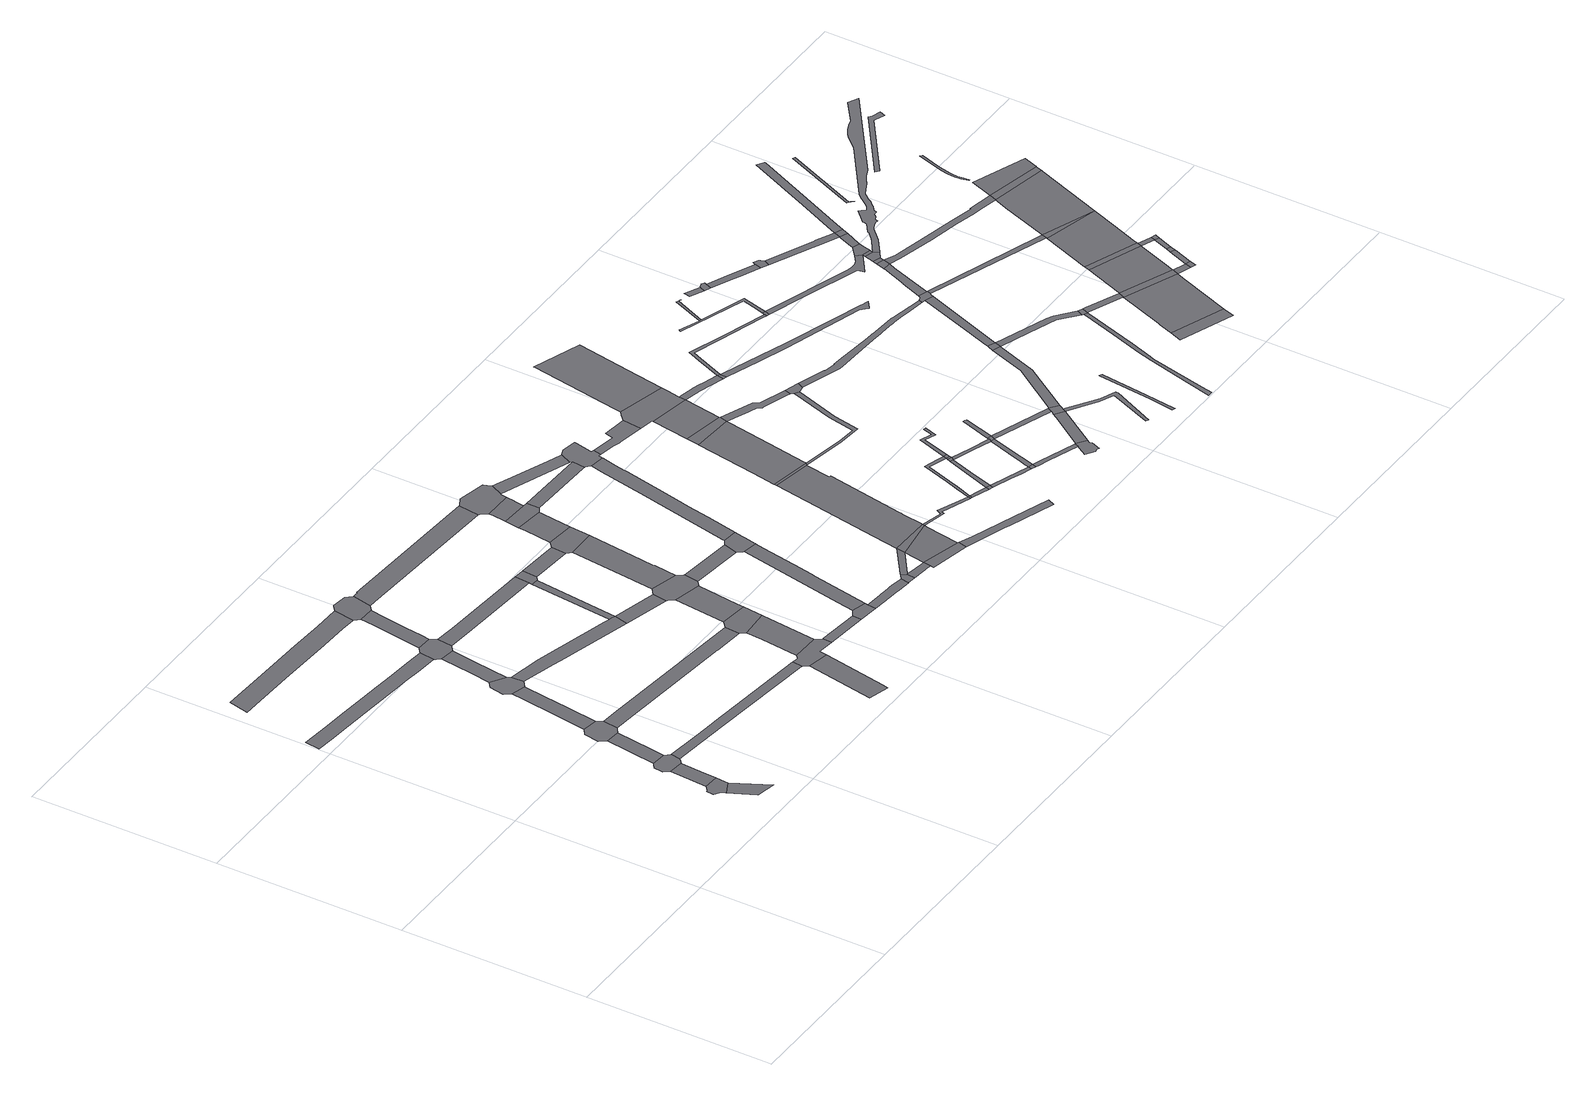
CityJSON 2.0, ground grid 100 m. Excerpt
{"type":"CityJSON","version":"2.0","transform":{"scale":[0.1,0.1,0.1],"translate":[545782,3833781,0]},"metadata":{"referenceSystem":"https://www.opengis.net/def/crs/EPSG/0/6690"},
"CityObjects":{
"road1":{"type":"Road","geometry":[{"type":"MultiSurface","lod":"1","boundaries":[[[0,1,2,3,4,5,6,7,8,9]]]}]},
"road2":{"type":"Road","attributes":{"RoadStructureAttribute.sectionType":"1"},"geometry":[{"type":"MultiSurface","lod":"1","boundaries":[[[8,7,10,11]]]}]},
"road3":{"type":"Road","attributes":{"RoadStructureAttribute.sectionType":"1"},"geometry":[{"type":"MultiSurface","lod":"1","boundaries":[[[12,0,9,13,14]]]}]},
"road4":{"type":"Road","geometry":[{"type":"MultiSurface","lod":"1","boundaries":[[[15,16,17,18,19,12,14,20,21,22,23]]]}]},
"road5":{"type":"Road","attributes":{"RoadStructureAttribute.sectionType":"1"},"geometry":[{"type":"MultiSurface","lod":"1","boundaries":[[[24,25,26,15,23,27,28]]]}]},
"road6":{"type":"Road","attributes":{"RoadStructureAttribute.sectionType":"1"},"geometry":[{"type":"MultiSurface","lod":"1","boundaries":[[[29,30,31,32,33,34,35,36,37,38,39,40,41,42,43,44]]]}]},
"road7":{"type":"Road","geometry":[{"type":"MultiSurface","lod":"1","boundaries":[[[45,46,47,48,24,28,49,50,51,52]]]}]},
"road8":{"type":"Road","attributes":{"RoadStructureAttribute.sectionType":"1"},"geometry":[{"type":"MultiSurface","lod":"1","boundaries":[[[53,54,55,56,45,52,57,58,59]]]}]},
"road9":{"type":"Road","attributes":{"RoadStructureAttribute.sectionType":"1"},"geometry":[{"type":"MultiSurface","lod":"1","boundaries":[[[60,61,62,63,64,65,66,67,68,69,70,71,72,73]]]}]},
"road10":{"type":"Road","geometry":[{"type":"MultiSurface","lod":"1","boundaries":[[[74,75,76,77,53,59,78,79,80]]]}]},
"road11":{"type":"Road","attributes":{"RoadStructureAttribute.sectionType":"1"},"geometry":[{"type":"MultiSurface","lod":"1","boundaries":[[[81,82,83,22,21,84,85,86,87,88]]]}]},
"road12":{"type":"Road","attributes":{"RoadStructureAttribute.sectionType":"1"},"geometry":[{"type":"MultiSurface","lod":"1","boundaries":[[[89,90,91,92,74,80,93,94]]]}]},
"road13":{"type":"Road","geometry":[{"type":"MultiSurface","lod":"1","boundaries":[[[95,96,44,43,97,89,94,98,99,100,101,102]]]}]},
"road14":{"type":"Road","attributes":{"RoadStructureAttribute.sectionType":"1"},"geometry":[{"type":"MultiSurface","lod":"1","boundaries":[[[103,104,51,50,105,106,107,108,109,110]]]}]},
"road15":{"type":"Road","attributes":{"RoadStructureAttribute.sectionType":"1"},"geometry":[{"type":"MultiSurface","lod":"1","boundaries":[[[111,112,113,95,102,114,115,116,117]]]}]},
"road16":{"type":"Road","attributes":{"RoadStructureAttribute.sectionType":"1"},"geometry":[{"type":"MultiSurface","lod":"1","boundaries":[[[118,119,120,121,79,78,122,123,124,125,126,127,128]]]}]},
"road17":{"type":"Road","geometry":[{"type":"MultiSurface","lod":"1","boundaries":[[[129,130,131,73,72,111,117,132,133,134]]]}]},
"road18":{"type":"Road","attributes":{"RoadStructureAttribute.sectionType":"1"},"geometry":[{"type":"MultiSurface","lod":"1","boundaries":[[[135,136,137,138,139]]]}]},
"road19":{"type":"Road","attributes":{"RoadStructureAttribute.sectionType":"1"},"geometry":[{"type":"MultiSurface","lod":"1","boundaries":[[[140,100,99,141,142,143,144]]]}]},
"road20":{"type":"Road","geometry":[{"type":"MultiSurface","lod":"1","boundaries":[[[145,146,147,88,87,148,149,135,139,150,151,152,153,154,155,156]]]}]},
"road21":{"type":"Road","attributes":{"RoadStructureAttribute.sectionType":"1"},"geometry":[{"type":"MultiSurface","lod":"1","boundaries":[[[157,158,159,145,156]]]}]},
"road22":{"type":"Road","attributes":{"RoadStructureAttribute.sectionType":"1"},"geometry":[{"type":"MultiSurface","lod":"1","boundaries":[[[160,128,127,126,161]]]}]},
"road23":{"type":"Road","geometry":[{"type":"MultiSurface","lod":"1","boundaries":[[[126,125,162,163]]]}]},
"road24":{"type":"Road","geometry":[{"type":"MultiSurface","lod":"1","boundaries":[[[164,165,166,110,109,167,158,157,168]]]}]},
"road25":{"type":"Road","attributes":{"RoadStructureAttribute.sectionType":"1"},"geometry":[{"type":"MultiSurface","lod":"1","boundaries":[[[169,154,153,170,171]]]}]},
"road26":{"type":"Road","geometry":[{"type":"MultiSurface","lod":"1","boundaries":[[[144,143,160,161,172,173]]]}]},
"road27":{"type":"Road","attributes":{"RoadStructureAttribute.sectionType":"1"},"geometry":[{"type":"MultiSurface","lod":"1","boundaries":[[[174,164,168,175,176]]]}]},
"road28":{"type":"Road","attributes":{"RoadStructureAttribute.sectionType":"1"},"geometry":[{"type":"MultiSurface","lod":"1","boundaries":[[[177,178,179,180,133,132,181,182,183]]]}]},
"road29":{"type":"Road","geometry":[{"type":"MultiSurface","lod":"1","boundaries":[[[184,163,162,185,174,176,186,187,188,189]]]}]},
"road30":{"type":"Road","attributes":{"RoadStructureAttribute.sectionType":"1"},"geometry":[{"type":"MultiSurface","lod":"1","boundaries":[[[173,172,190,191]]]}]},
"road31":{"type":"Road","geometry":[{"type":"MultiSurface","lod":"1","boundaries":[[[192,193,171,170,194,195,196]]]}]},
"road32":{"type":"Road","attributes":{"RoadStructureAttribute.sectionType":"1"},"geometry":[{"type":"MultiSurface","lod":"1","boundaries":[[[197,198,199,200,201,202,203,184,189]]]}]},
"road33":{"type":"Road","attributes":{"RoadStructureAttribute.sectionType":"1"},"geometry":[{"type":"MultiSurface","lod":"1","boundaries":[[[204,205,206,207,208,209,210,195,194,211,212,213,214,215,216,217,218]]]}]},
"road34":{"type":"Road","attributes":{"RoadStructureAttribute.sectionType":"1"},"geometry":[{"type":"MultiSurface","lod":"1","boundaries":[[[187,186,219,220]]]}]},
"road35":{"type":"Road","attributes":{"RoadStructureAttribute.sectionType":"1"},"geometry":[{"type":"MultiSurface","lod":"1","boundaries":[[[221,222,223,192,196,224,225,226,227,228,229,230]]]}]},
"road36":{"type":"Road","geometry":[{"type":"MultiSurface","lod":"1","boundaries":[[[231,191,190,201,200,232]]]}]},
"road37":{"type":"Road","attributes":{"RoadStructureAttribute.sectionType":"1"},"geometry":[{"type":"MultiSurface","lod":"1","boundaries":[[[233,234,231,232,235,236,237]]]}]},
"road38":{"type":"Road","geometry":[{"type":"MultiSurface","lod":"1","boundaries":[[[238,218,217,239,240,241]]]}]},
"road39":{"type":"Road","geometry":[{"type":"MultiSurface","lod":"1","boundaries":[[[242,243,233,237,244,245,246,247]]]}]},
"road40":{"type":"Road","attributes":{"RoadStructureAttribute.sectionType":"1"},"geometry":[{"type":"MultiSurface","lod":"1","boundaries":[[[248,249,250,242,247,251,252,253]]]}]},
"road41":{"type":"Road","geometry":[{"type":"MultiSurface","lod":"1","boundaries":[[[254,255,220,219,256,221,230,257,258,259,260,261]]]}]},
"road42":{"type":"Road","attributes":{"RoadStructureAttribute.sectionType":"1"},"geometry":[{"type":"MultiSurface","lod":"1","boundaries":[[[262,263,264,265,241,240,266,267,268,269,270]]]}]},
"road43":{"type":"Road","geometry":[{"type":"MultiSurface","lod":"1","boundaries":[[[271,272,183,182,273,248,253,274,275,276,277,278]]]}]},
"road44":{"type":"Road","attributes":{"RoadStructureAttribute.sectionType":"1"},"geometry":[{"type":"MultiSurface","lod":"1","boundaries":[[[279,280,281,282,238,241,283,284,285]]]}]},
"road45":{"type":"Road","geometry":[{"type":"MultiSurface","lod":"1","boundaries":[[[270,269,286,287,288,289]]]}]},
"road46":{"type":"Road","attributes":{"RoadStructureAttribute.sectionType":"1"},"geometry":[{"type":"MultiSurface","lod":"1","boundaries":[[[290,291,292,293,270,289]]]}]},
"road47":{"type":"Road","attributes":{"RoadStructureAttribute.sectionType":"1"},"geometry":[{"type":"MultiSurface","lod":"1","boundaries":[[[246,245,294,295,296]]]}]},
"road48":{"type":"Road","geometry":[{"type":"MultiSurface","lod":"1","boundaries":[[[279,285,292,291,297]]]}]},
"road49":{"type":"Road","attributes":{"RoadStructureAttribute.sectionType":"1"},"geometry":[{"type":"MultiSurface","lod":"1","boundaries":[[[298,299,300,301,254,261,302,303,304,305,306,307,308,309,310]]]}]},
"road50":{"type":"Road","attributes":{"RoadStructureAttribute.sectionType":"1"},"geometry":[{"type":"MultiSurface","lod":"1","boundaries":[[[311,312,276,275,313,314]]]}]},
"road51":{"type":"Road","attributes":{"RoadStructureAttribute.sectionType":"1"},"geometry":[{"type":"MultiSurface","lod":"1","boundaries":[[[315,316,279,297,317,318,319,320,321,322,323,324,325,326,327]]]}]},
"road52":{"type":"Road","attributes":{"RoadStructureAttribute.sectionType":"1"},"geometry":[{"type":"MultiSurface","lod":"1","boundaries":[[[328,329,288,287,330,331,332,333,334]]]}]},
"road53":{"type":"Road","geometry":[{"type":"MultiSurface","lod":"1","boundaries":[[[335,336,314,313,296,295,337,338,339,298,310,340,341,342,343,344,345,346,347,348]]]}]},
"road54":{"type":"Road","attributes":{"RoadStructureAttribute.sectionType":"1"},"geometry":[{"type":"MultiSurface","lod":"1","boundaries":[[[349,350,351,297,291,352,353,354,355,356]]]}]},
"road55":{"type":"Road","geometry":[{"type":"MultiSurface","lod":"1","boundaries":[[[357,315,327,358,359]]]}]},
"road56":{"type":"Road","geometry":[{"type":"MultiSurface","lod":"1","boundaries":[[[356,355,360,361]]]}]},
"road57":{"type":"Road","attributes":{"RoadStructureAttribute.sectionType":"1"},"geometry":[{"type":"MultiSurface","lod":"1","boundaries":[[[362,363,364,365,344,343,366,367,368,369,370,371]]]}]},
"road58":{"type":"Road","attributes":{"RoadStructureAttribute.sectionType":"1"},"geometry":[{"type":"MultiSurface","lod":"1","boundaries":[[[372,361,360,373,374,375]]]}]},
"road59":{"type":"Road","attributes":{"RoadStructureAttribute.sectionType":"1"},"geometry":[{"type":"MultiSurface","lod":"1","boundaries":[[[376,377,378,357,359,379,380,381,382,383]]]}]},
"road60":{"type":"Road","geometry":[{"type":"MultiSurface","lod":"1","boundaries":[[[375,374,384,385]]]}]},
"road61":{"type":"Road","attributes":{"RoadStructureAttribute.sectionType":"1"},"geometry":[{"type":"MultiSurface","lod":"1","boundaries":[[[386,387,388,389,356,361,390,391,392,393,394,395]]]}]},
"road62":{"type":"Road","attributes":{"RoadStructureAttribute.sectionType":"1"},"geometry":[{"type":"MultiSurface","lod":"1","boundaries":[[[396,397,375,385,398,399]]]}]},
"road63":{"type":"Road","geometry":[{"type":"MultiSurface","lod":"1","boundaries":[[[400,401,402,376,383,403,404]]]}]},
"road64":{"type":"Road","attributes":{"RoadStructureAttribute.sectionType":"1"},"geometry":[{"type":"MultiSurface","lod":"1","boundaries":[[[405,406,385,384,407,408,409,410]]]}]},
"road65":{"type":"Road","attributes":{"RoadStructureAttribute.sectionType":"1"},"geometry":[{"type":"MultiSurface","lod":"1","boundaries":[[[411,400,404,412]]]}]},
"road66":{"type":"Road","geometry":[{"type":"MultiSurface","lod":"1","boundaries":[[[413,396,399,414]]]}]},
"road67":{"type":"Road","attributes":{"RoadStructureAttribute.sectionType":"1"},"geometry":[{"type":"MultiSurface","lod":"1","boundaries":[[[394,413,414,415]]]}]},
"road68":{"type":"Road","geometry":[{"type":"MultiSurface","lod":"1","boundaries":[[[395,394,415,416]]]}]},
"road69":{"type":"Road","geometry":[{"type":"MultiSurface","lod":"1","boundaries":[[[417,418,419,371,370,420,421,422,423,411,412,424,425,426]]]}]},
"road70":{"type":"Road","geometry":[{"type":"MultiSurface","lod":"1","boundaries":[[[410,409,427,428]]]}]},
"road71":{"type":"Road","attributes":{"RoadStructureAttribute.sectionType":"1"},"geometry":[{"type":"MultiSurface","lod":"1","boundaries":[[[429,430,431,432,359,358,433,434,435,436]]]}]},
"road72":{"type":"Road","attributes":{"RoadStructureAttribute.sectionType":"1"},"geometry":[{"type":"MultiSurface","lod":"1","boundaries":[[[437,414,399,438,439,440]]]}]},
"road73":{"type":"Road","attributes":{"RoadStructureAttribute.sectionType":"1"},"geometry":[{"type":"MultiSurface","lod":"1","boundaries":[[[441,442,443,444,445,446,395,416]]]}]},
"road74":{"type":"Road","attributes":{"RoadStructureAttribute.sectionType":"1"},"geometry":[{"type":"MultiSurface","lod":"1","boundaries":[[[439,447,448,449,410,428,450,451,452]]]}]},
"road75":{"type":"Road","attributes":{"RoadStructureAttribute.sectionType":"1"},"geometry":[{"type":"MultiSurface","lod":"1","boundaries":[[[453,428,427,454,455,456,457]]]}]},
"road76":{"type":"Road","attributes":{"RoadStructureAttribute.sectionType":"1"},"geometry":[{"type":"MultiSurface","lod":"1","boundaries":[[[458,459,460,461,403,383,462,463,464,465,466,467,468,469,470]]]}]},
"road77":{"type":"Road","attributes":{"RoadStructureAttribute.sectionType":"1"},"geometry":[{"type":"MultiSurface","lod":"1","boundaries":[[[471,472,473,417,426,474,475]]]}]},
"road78":{"type":"Road","geometry":[{"type":"MultiSurface","lod":"1","boundaries":[[[476,440,439,452,477]]]}]},
"road79":{"type":"Road","attributes":{"RoadStructureAttribute.sectionType":"1"},"geometry":[{"type":"MultiSurface","lod":"1","boundaries":[[[478,479,480,481,424,412,482,483,484]]]}]},
"road80":{"type":"Road","geometry":[{"type":"MultiSurface","lod":"1","boundaries":[[[457,456,485,486,487,488,489,490,491,492,493,494,495]]]}]},
"road81":{"type":"Road","geometry":[{"type":"MultiSurface","lod":"1","boundaries":[[[496,497,498,499,476,477]]]}]},
"road82":{"type":"Road","geometry":[{"type":"MultiSurface","lod":"1","boundaries":[[[470,469,500,501,429,436,502,503,504,505]]]}]},
"road83":{"type":"Road","attributes":{"RoadStructureAttribute.sectionType":"1"},"geometry":[{"type":"MultiSurface","lod":"1","boundaries":[[[477,452,506,507,508]]]}]},
"road84":{"type":"Road","geometry":[{"type":"MultiSurface","lod":"1","boundaries":[[[484,483,509,510,511]]]}]},
"road85":{"type":"Road","attributes":{"RoadStructureAttribute.sectionType":"1"},"geometry":[{"type":"MultiSurface","lod":"1","boundaries":[[[512,513,495,494,514]]]}]},
"road86":{"type":"Road","geometry":[{"type":"MultiSurface","lod":"1","boundaries":[[[515,508,507,516,517,518,512,514,519,520,521,522,523]]]}]},
"road87":{"type":"Road","attributes":{"RoadStructureAttribute.sectionType":"1"},"geometry":[{"type":"MultiSurface","lod":"1","boundaries":[[[524,525,526,519,514,527,528,529,530]]]}]},
"road88":{"type":"Road","attributes":{"RoadStructureAttribute.sectionType":"1"},"geometry":[{"type":"MultiSurface","lod":"1","boundaries":[[[531,532,533,534,484,511,535,536,537,538,539,540]]]}]},
"road89":{"type":"Road","attributes":{"RoadStructureAttribute.sectionType":"1"},"geometry":[{"type":"MultiSurface","lod":"1","boundaries":[[[541,542,543,544,523,522,545,546,547]]]}]},
"road90":{"type":"Road","attributes":{"RoadStructureAttribute.sectionType":"1"},"geometry":[{"type":"MultiSurface","lod":"1","boundaries":[[[548,549,550,551,552,553,554,555,556,557,558,559,510,509]]]}]},
"road91":{"type":"Road","attributes":{"RoadStructureAttribute.sectionType":"1"},"geometry":[{"type":"MultiSurface","lod":"1","boundaries":[[[560,561,562,563,564,565,566,567,568]]]}]},
"road92":{"type":"Road","attributes":{"RoadStructureAttribute.sectionType":"1"},"geometry":[{"type":"MultiSurface","lod":"1","boundaries":[[[569,570,571,572,573,574,575,576,577,578,579,580,581,582,583,584,505,504,585,586,587,588,589,590,591,592,593,594,595,596,597,598,599,600]]]}]},
"road93":{"type":"Road","attributes":{"RoadStructureAttribute.sectionType":"1"},"geometry":[{"type":"MultiSurface","lod":"1","boundaries":[[[601,602,603,604,605,606,607,608,609,610,611]]]}]},
"road94":{"type":"Road","geometry":[{"type":"MultiSurface","lod":"1","boundaries":[[[612,611,610,613]]]}]},
"road95":{"type":"Road","geometry":[{"type":"MultiSurface","lod":"1","boundaries":[[[606,540,539,614,607]]]}]},
"road96":{"type":"Road","geometry":[{"type":"MultiSurface","lod":"1","boundaries":[[[615,616,617]]]}]},
"road97":{"type":"Road","geometry":[{"type":"MultiSurface","lod":"1","boundaries":[[[618,619,541,547,620]]]}]},
"road98":{"type":"Road","attributes":{"RoadStructureAttribute.sectionType":"1"},"geometry":[{"type":"MultiSurface","lod":"1","boundaries":[[[621,622,623,624,625]]]}]},
"road99":{"type":"Road","geometry":[{"type":"MultiSurface","lod":"1","boundaries":[[[626,627,628,625,624,629,630,631]]]}]},
"road100":{"type":"Road","attributes":{"RoadStructureAttribute.sectionType":"1"},"geometry":[{"type":"MultiSurface","lod":"1","boundaries":[[[632,633,634,635,636,637,638,639,640,641,642,643]]]}]},
"road101":{"type":"Road","attributes":{"RoadStructureAttribute.sectionType":"1"},"geometry":[{"type":"MultiSurface","lod":"1","boundaries":[[[644,645,646,647,618,620,648]]]}]},
"road102":{"type":"Road","attributes":{"RoadStructureAttribute.sectionType":"1"},"geometry":[{"type":"MultiSurface","lod":"1","boundaries":[[[649,650,620,547,651,652,653,654,655]]]}]},
"road103":{"type":"Road","attributes":{"RoadStructureAttribute.sectionType":"1"},"geometry":[{"type":"MultiSurface","lod":"1","boundaries":[[[656,657,630,629,658,659,660,661]]]}]},
"road104":{"type":"Road","attributes":{"RoadStructureAttribute.sectionType":"1"},"geometry":[{"type":"MultiSurface","lod":"1","boundaries":[[[662,663,664,665,666,667,607,614,668,669,670,671,672,673,674]]]}]},
"road105":{"type":"Road","geometry":[{"type":"MultiSurface","lod":"1","boundaries":[[[675,676,677,600,599,644,648,678,679,680,681,682,683]]]}]},
"road106":{"type":"Road","geometry":[{"type":"MultiSurface","lod":"1","boundaries":[[[684,661,660,685,686,687,688,689]]]}]},
"road107":{"type":"Road","geometry":[{"type":"MultiSurface","lod":"1","boundaries":[[[655,654,690,632,643,691]]]}]},
"road108":{"type":"Road","attributes":{"RoadStructureAttribute.sectionType":"1"},"geometry":[{"type":"MultiSurface","lod":"1","boundaries":[[[692,693,694,695,675,683,696,697,698]]]}]},
"road109":{"type":"Road","geometry":[{"type":"MultiSurface","lod":"1","boundaries":[[[699,700,701,702]]]}]},
"road110":{"type":"Road","attributes":{"RoadStructureAttribute.sectionType":"1"},"geometry":[{"type":"MultiSurface","lod":"1","boundaries":[[[703,691,643,704,705,706,707,708]]]}]},
"road111":{"type":"Road","geometry":[{"type":"MultiSurface","lod":"1","boundaries":[[[709,692,698,710]]]}]},
"road112":{"type":"Road","attributes":{"RoadStructureAttribute.sectionType":"1"},"geometry":[{"type":"MultiSurface","lod":"1","boundaries":[[[711,712,713,714,686,685,715,716,717,718]]]}]},
"road113":{"type":"Road","geometry":[{"type":"MultiSurface","lod":"1","boundaries":[[[719,709,710,720,721]]]}]},
"road114":{"type":"Road","attributes":{"RoadStructureAttribute.sectionType":"1"},"geometry":[{"type":"MultiSurface","lod":"1","boundaries":[[[722,723,724,725,699,702,726,727]]]}]},
"road115":{"type":"Road","attributes":{"RoadStructureAttribute.sectionType":"1"},"geometry":[{"type":"MultiSurface","lod":"1","boundaries":[[[728,719,721,729,730]]]}]},
"road116":{"type":"Road","attributes":{"RoadStructureAttribute.sectionType":"1"},"geometry":[{"type":"MultiSurface","lod":"1","boundaries":[[[731,728,730,732]]]}]},
"road117":{"type":"Road","geometry":[{"type":"MultiSurface","lod":"1","boundaries":[[[733,734,735,674,673,731,732,736,737]]]}]},
"road118":{"type":"Road","attributes":{"RoadStructureAttribute.sectionType":"1"},"geometry":[{"type":"MultiSurface","lod":"1","boundaries":[[[738,682,681,739,740,741]]]}]},
"road119":{"type":"Road","attributes":{"RoadStructureAttribute.sectionType":"1"},"geometry":[{"type":"MultiSurface","lod":"1","boundaries":[[[717,742,743,733,737,744,745]]]}]},
"road120":{"type":"Road","geometry":[{"type":"MultiSurface","lod":"1","boundaries":[[[708,707,706,705,722,727,746,747,748,749]]]}]},
"road121":{"type":"Road","geometry":[{"type":"MultiSurface","lod":"1","boundaries":[[[718,717,745,750]]]}]},
"road122":{"type":"Road","attributes":{"RoadStructureAttribute.sectionType":"1"},"geometry":[{"type":"MultiSurface","lod":"1","boundaries":[[[751,752,749,748,753,754,755,756]]]}]},
"road123":{"type":"Road","attributes":{"RoadStructureAttribute.sectionType":"1"},"geometry":[{"type":"MultiSurface","lod":"1","boundaries":[[[746,727,757,758]]]}]},
"road124":{"type":"Road","attributes":{"RoadStructureAttribute.sectionType":"1"},"geometry":[{"type":"MultiSurface","lod":"1","boundaries":[[[759,760,761,762,763,710,698,764,765,766,767,768,769,770,771]]]}]},
"road125":{"type":"Road","geometry":[{"type":"MultiSurface","lod":"1","boundaries":[[[772,751,756,773,774,775]]]}]},
"road126":{"type":"Road","geometry":[{"type":"MultiSurface","lod":"1","boundaries":[[[758,757,776,777]]]}]},
"road127":{"type":"Road","attributes":{"RoadStructureAttribute.sectionType":"1"},"geometry":[{"type":"MultiSurface","lod":"1","boundaries":[[[778,779,780,781,718,750,782,783,784,785]]]}]},
"road128":{"type":"Road","attributes":{"RoadStructureAttribute.sectionType":"1"},"geometry":[{"type":"MultiSurface","lod":"1","boundaries":[[[786,758,777,787]]]}]},
"road129":{"type":"Road","attributes":{"RoadStructureAttribute.sectionType":"1"},"geometry":[{"type":"MultiSurface","lod":"1","boundaries":[[[788,772,775,789,790,791]]]}]},
"road130":{"type":"Road","geometry":[{"type":"MultiSurface","lod":"1","boundaries":[[[792,786,787,793]]]}]},
"road131":{"type":"Road","attributes":{"RoadStructureAttribute.sectionType":"1"},"geometry":[{"type":"MultiSurface","lod":"1","boundaries":[[[773,756,794,795]]]}]},
"road132":{"type":"Road","attributes":{"RoadStructureAttribute.sectionType":"1"},"geometry":[{"type":"MultiSurface","lod":"1","boundaries":[[[794,792,793,796]]]}]},
"road133":{"type":"Road","geometry":[{"type":"MultiSurface","lod":"1","boundaries":[[[795,794,796,797]]]}]},
"road134":{"type":"Road","geometry":[{"type":"MultiSurface","lod":"1","boundaries":[[[741,740,788,791]]]}]},
"road135":{"type":"Road","attributes":{"RoadStructureAttribute.sectionType":"1"},"geometry":[{"type":"MultiSurface","lod":"1","boundaries":[[[798,799,800,801,802,803,804,805]]]}]},
"road136":{"type":"Road","attributes":{"RoadStructureAttribute.sectionType":"1"},"geometry":[{"type":"MultiSurface","lod":"1","boundaries":[[[770,806,807,808,741,791,809,810]]]}]},
"road137":{"type":"Road","attributes":{"RoadStructureAttribute.sectionType":"1"},"geometry":[{"type":"MultiSurface","lod":"1","boundaries":[[[811,812,813,814,815,816,817,818,819,820,821,822,823,824,825,826,827,828,829,830,831,832,833,834,835,836,837,838,839,840,841,842,843,844,845,846,847,848,849,850,851,852,853,854,855,856,857,858,859,860,861,862,863,864,730,729]]]}]},
"road138":{"type":"Road","geometry":[{"type":"MultiSurface","lod":"1","boundaries":[[[771,770,810,865]]]}]},
"road139":{"type":"Road","attributes":{"RoadStructureAttribute.sectionType":"1"},"geometry":[{"type":"MultiSurface","lod":"1","boundaries":[[[866,867,868,869,870,871,872,873,874,875,876,877,878]]]}]},
"road140":{"type":"Road","attributes":{"RoadStructureAttribute.sectionType":"1"},"geometry":[{"type":"MultiSurface","lod":"1","boundaries":[[[879,771,865,880,881]]]}]},
"road141":{"type":"Road","attributes":{"RoadStructureAttribute.sectionType":"1"},"geometry":[{"type":"MultiSurface","lod":"1","boundaries":[[[882,883,884,885,886,887,888,889]]]}]}
},
"vertices":[
[694,389,0],[671,371,0],[665,366,0],[662,367,0],[656,328,0],[658,327,0],[688,305,0],[698,285,0],[769,320,0],[773,384,0],
[763,152,0],[864,130,0],
[708,592,0],[779,475,0],[786,582,0],
[719,690,0],[712,685,0],[710,683,0],[691,670,0],[685,621,0],[798,593,0],[813,607,0],[821,656,0],[799,684,0],
[760,964,0],[741,840,0],[737,812,0],[811,768,0],[837,957,0],
[795,2068,0],[674,2079,0],[562,2091,0],[456,2101,0],[318,2116,0],[169,2130,0],[22,2144,0],[9,2064,0],[104,2055,0],[234,2043,0],[413,2025,0],[604,2006,0],[666,2000,0],[781,1989,0],[881,1979,0],[893,2059,0],
[779,1102,0],[746,1078,0],[734,999,0],[759,966,0],[862,975,0],[869,980,0],[879,1059,0],[859,1090,0],
[843,1531,0],[832,1461,0],[828,1437,0],[808,1293,0],[884,1259,0],[903,1394,0],[920,1510,0],
[822,2571,0],[637,2580,0],[462,2588,0],[331,2595,0],[172,2601,0],[107,2605,0],[82,2497,0],[225,2490,0],[398,2483,0],[541,2476,0],[716,2467,0],[865,2461,0],[948,2456,0],[966,2565,0],
[863,1667,0],[831,1643,0],[818,1564,0],[823,1557,0],[954,1536,0],[949,1600,0],[937,1619,0],
[1145,620,0],[1107,624,0],[1012,635,0],[912,596,0],[1146,569,0],[1722,504,0],[1724,503,0],[1729,556,0],
[905,1949,0],[903,1938,0],[892,1857,0],[879,1772,0],[966,1814,0],[984,1940,0],
[925,2083,0],[902,2066,0],[888,1970,0],[1008,1958,0],[1017,1964,0],[1025,2044,0],[1021,2051,0],[1006,2079,0],
[1141,1031,0],[961,1050,0],[989,967,0],[1142,952,0],[1631,901,0],[1632,900,0],[1792,884,0],[1798,964,0],
[975,2428,0],[965,2357,0],[948,2239,0],[1013,2131,0],[1026,2218,0],[1045,2344,0],[1056,2424,0],
[1550,1458,0],[1549,1458,0],[1543,1460,0],[1136,1567,0],[1137,1485,0],[1212,1466,0],[1225,1462,0],[1586,1367,0],[1606,1441,0],[1586,1448,0],[1572,1451,0],
[1001,2592,0],[978,2575,0],[972,2570,0],[1086,2448,0],[1107,2551,0],[1081,2582,0],
[1744,474,0],[1676,107,0],[1786,77,0],[1793,108,0],[1859,452,0],
[1131,2033,0],[1132,1953,0],[1601,1917,0],[1622,1915,0],[1628,1994,0],
[1782,566,0],[1766,552,0],[1747,554,0],[1734,489,0],[1743,476,0],[1863,477,0],[1866,493,0],[1924,487,0],[1954,484,0],[1957,532,0],[1932,563,0],[1931,564,0],
[1966,866,0],[1814,856,0],[1805,769,0],
[1620,1898,0],[1655,1894,0],
[1831,1302,0],[1845,1381,0],
[1831,991,0],[1830,990,0],[1801,966,0],[1795,883,0],[1979,974,0],
[1959,532,0],[2177,461,0],[2182,508,0],
[1679,1911,0],[1685,1989,0],
[1862,1270,0],[1983,1014,0],[2009,1235,0],
[1476,2535,0],[1143,2555,0],[1143,2550,0],[1126,2551,0],[1127,2446,0],[1952,2394,0],[1964,2505,0],
[1877,1407,0],[1838,1300,0],[2038,1258,0],[2050,1337,0],[2049,1338,0],[2024,1370,0],
[1906,1893,0],[1912,1972,0],
[2217,531,0],[2210,526,0],[2287,449,0],[2292,495,0],[2295,512,0],
[2038,1493,0],[2039,1505,0],[2053,1623,0],[2082,1871,0],[1928,1867,0],[1890,1521,0],[1889,1508,0],
[2478,479,0],[2470,479,0],[2467,480,0],[2455,481,0],[2447,481,0],[2398,486,0],[2384,487,0],[2366,441,0],[2376,440,0],[2390,439,0],[2441,433,0],[2454,432,0],[2466,430,0],[2535,423,0],[2544,469,0],
[2322,1224,0],[2345,1302,0],
[2349,1195,0],[2349,1194,0],[2235,622,0],[2317,623,0],[2354,816,0],[2359,842,0],[2380,950,0],[2416,1134,0],[2422,1163,0],[2426,1182,0],
[1943,1998,0],[2094,1982,0],
[1964,2181,0],[1960,2140,0],[2112,2142,0],[2114,2154,0],[2114,2163,0],
[2569,487,0],[2538,423,0],[2583,418,0],[2587,463,0],
[1973,2259,0],[1973,2258,0],[2130,2173,0],[2143,2182,0],[2145,2249,0],[2121,2250,0],
[1984,2355,0],[1983,2349,0],[1982,2332,0],[2128,2299,0],[2131,2315,0],[2137,2354,0],
[2374,1320,0],[2372,1319,0],[2343,1201,0],[2427,1187,0],[2428,1191,0],[2441,1250,0],[2444,1267,0],[2454,1312,0],
[2691,449,0],[2655,454,0],[2597,462,0],[2590,463,0],[2661,411,0],[2662,411,0],[2671,410,0],[2702,407,0],[2708,447,0],
[2015,2531,0],[1969,2505,0],[1956,2389,0],[2142,2393,0],[2146,2391,0],[2177,2456,0],[2175,2462,0],[2162,2497,0],
[2736,610,0],[2722,600,0],[2719,597,0],[2578,494,0],[2596,469,0],[2728,561,0],[2729,562,0],
[2698,387,0],[2914,344,0],[2925,390,0],[2920,392,0],
[2953,580,0],[2956,593,0],[2729,561,0],[2728,558,0],
[2513,2170,0],[2523,2168,0],[2532,2239,0],
[2958,607,0],
[2549,2146,0],[2536,2084,0],[2485,1842,0],[2376,1329,0],[2489,1482,0],[2515,1603,0],[2523,1641,0],[2549,1765,0],[2597,1986,0],[2599,1998,0],[2600,2000,0],[2612,2057,0],[2629,2135,0],
[2479,2336,0],[2305,2405,0],[2520,2246,0],[2550,2309,0],
[2866,1340,0],[2760,745,0],[2959,612,0],[2960,615,0],[2960,616,0],[2979,726,0],[2982,739,0],[2983,747,0],[2983,748,0],[3041,1068,0],[3059,1165,0],[3051,1168,0],[3074,1303,0],
[3231,278,0],[3000,362,0],[3130,271,0],[3164,259,0],[3402,175,0],[3407,173,0],[3426,210,0],
[2588,2323,0],[2556,2311,0],[2526,2168,0],[2536,2160,0],[2543,2156,0],[2631,2144,0],[2631,2147,0],[2634,2159,0],[2649,2157,0],[2657,2201,0],[2644,2206,0],[2645,2209,0],[2664,2297,0],[2666,2310,0],
[3186,566,0],[3085,606,0],[3073,578,0],[3083,566,0],[3087,581,0],[3165,554,0],[3248,525,0],[3253,540,0],
[2868,1353,0],[3076,1303,0],[3081,1315,0],
[3257,521,0],[3263,537,0],
[2801,2225,0],[2795,2205,0],[2792,2193,0],[2787,2177,0],[2737,2142,0],[2772,2132,0],[2784,2130,0],[2894,2111,0],[2917,2107,0],[2929,2209,0],
[3311,521,0],[3306,504,0],[3352,488,0],[3358,506,0],
[2949,1813,0],[2948,1812,0],[2890,1477,0],[3086,1321,0],[3087,1328,0],[3136,1600,0],[3167,1779,0],[3170,1797,0],
[3374,481,0],[3381,501,0],
[3429,812,0],[3350,836,0],[3300,684,0],[3278,617,0],[3293,625,0],[3311,679,0],[3358,816,0],[3421,795,0],[3455,784,0],[3463,802,0],
[3445,755,0],[3405,641,0],[3423,633,0],[3461,749,0],
[2960,1880,0],[2952,1833,0],[2949,1814,0],[3183,1840,0],[3179,1842,0],
[3533,446,0],[3484,464,0],[3477,444,0],[3534,424,0],[3590,405,0],[3596,423,0],
[2996,2087,0],[3215,2046,0],
[3451,772,0],[3473,764,0],
[3477,778,0],
[3482,796,0],
[2979,2253,0],[2962,2238,0],[2947,2225,0],[2945,2102,0],[2992,2094,0],[2996,2090,0],[2997,2089,0],[3221,2086,0],[3233,2153,0],[3239,2190,0],
[3614,396,0],[3621,418,0],
[3522,1645,0],[3444,1409,0],[3416,1266,0],[3313,1273,0],[3316,1260,0],[3436,1251,0],[3464,1392,0],[3542,1630,0],
[3580,728,0],[3574,711,0],[3676,676,0],[3686,693,0],
[3526,942,0],[3586,920,0],[3607,987,0],[3595,990,0],[3579,938,0],[3516,960,0],
[3639,557,0],[3612,473,0],[3603,446,0],[3631,448,0],[3663,550,0],[3701,674,0],
[3663,404,0],[3633,390,0],[3687,371,0],[3853,313,0],[3863,334,0],
[3374,1741,0],[3372,1744,0],[3370,1748,0],[3357,1769,0],[3268,1757,0],[3288,1749,0],[3335,1731,0],[3350,1711,0],[3354,1710,0],[3357,1709,0],[3483,1669,0],[3509,1660,0],[3520,1694,0],
[3071,2778,0],[3071,2777,0],[2985,2289,0],[3264,2334,0],[3328,2687,0],
[3689,702,0],[3711,697,0],
[3379,2045,0],[3347,2055,0],[3319,2062,0],[3222,2085,0],[3310,2025,0],[3446,1985,0],[3456,2021,0],
[3852,311,0],[3848,306,0],[3829,277,0],[3814,254,0],[3862,223,0],[3876,226,0],[3888,221,0],[3910,271,0],[3905,286,0],[3915,300,0],[3866,333,0],
[3760,858,0],[3751,863,0],[3742,867,0],[3741,866,0],
[3512,1657,0],[3516,1652,0],[3551,1632,0],[3576,1636,0],[3579,1637,0],[3597,1670,0],
[4017,562,0],[4021,561,0],[4032,585,0],
[3467,1979,0],[3468,2011,0],[3470,2016,0],
[4006,538,0],[3979,498,0],[4053,507,0],
[4033,584,0],[4022,561,0],[4021,560,0],[4018,555,0],[4064,525,0],[4065,526,0],[4069,533,0],[4082,553,0],[4037,583,0],
[4304,373,0],[4307,388,0],[4226,420,0],[4204,412,0],[4279,380,0],[4183,151,0],[4199,144,0],
[3743,2158,0],[3732,2162,0],[3541,2225,0],[3512,2156,0],[3530,2156,0],[3551,2205,0],[3699,2157,0],[3945,2079,0],[3971,2071,0],[3975,2084,0],
[4287,1040,0],[4218,848,0],[4200,820,0],[4039,587,0],[4250,806,0],[4329,1024,0],[4330,1025,0],
[3643,1916,0],[3807,1862,0],[4233,1729,0],[4266,1701,0],[4269,1698,0],[4273,1701,0],[4312,1729,0],[4273,1742,0],[4272,1742,0],[4113,1795,0],[3837,1883,0],[3476,2009,0],
[4339,93,0],[4360,256,0],[4390,511,0],[4383,515,0],[4375,518,0],[4375,516,0],[4341,223,0],[4323,91,0],[4339,86,0],
[4378,1544,0],[4267,1566,0],[4266,1566,0],[4253,1568,0],[4249,1569,0],[4130,1577,0],[4106,1580,0],[4104,1580,0],[4066,1583,0],[3851,1605,0],[3813,1608,0],[3813,1605,0],[3812,1604,0],[3745,1619,0],[3746,1621,0],[3716,1631,0],[3700,1598,0],[3798,1567,0],[3847,1565,0],[3851,1565,0],[4011,1556,0],[4093,1552,0],[4102,1551,0],[4172,1547,0],[4218,1543,0],[4222,1543,0],[4240,1543,0],[4282,1536,0],[4349,1526,0],[4425,1515,0],[4436,1513,0],[4440,1532,0],
[3665,2356,0],[3662,2351,0],[3660,2346,0],[4016,2222,0],[3998,2160,0],[3979,2099,0],[3995,2094,0],[4014,2161,0],[4033,2230,0],[3785,2310,0],[3775,2312,0],
[3846,2483,0],[3858,2478,0],
[3986,2066,0],
[3860,2477,0],[3867,2474,0],[3871,2472,0],
[4301,1078,0],[4297,1067,0],[4342,1060,0],
[3928,2483,0],[3921,2486,0],[3914,2452,0],[3987,2419,0],[4001,2449,0],
[4024,2457,0],[4010,2452,0],[4006,2451,0],[4021,2403,0],[4036,2437,0],[4042,2449,0],
[4744,827,0],[4682,631,0],[4623,456,0],[4599,376,0],[4541,145,0],[4508,7,0],[4534,8,0],[4547,70,0],[4614,373,0],[4624,396,0],[4668,521,0],[4765,821,0],
[4455,1510,0],[4453,1504,0],[4341,1189,0],[4306,1093,0],[4501,1493,0],
[4663,941,0],[4627,958,0],[4488,970,0],[4594,932,0],[4640,915,0],[4736,834,0],[4752,866,0],
[4183,2371,0],[4159,2382,0],[4143,2348,0],[4170,2336,0],[4274,2288,0],[4287,2325,0],
[4549,1942,0],[4539,1938,0],[4524,1932,0],[4511,1932,0],[4501,1932,0],[4479,1937,0],[4193,2001,0],[4492,1899,0],[4492,1895,0],[4500,1864,0],[4531,1886,0],[4607,1941,0],[4581,1968,0],
[4471,1555,0],[4465,1541,0],[4458,1539,0],[4508,1513,0],[4510,1517,0],[4513,1517,0],[4515,1517,0],[4520,1537,0],[4517,1538,0],
[4294,2340,0],[4315,2269,0],[4330,2302,0],[4329,2305,0],[4324,2321,0],[4322,2327,0],
[4737,833,0],[4779,855,0],
[4567,1800,0],[4566,1797,0],[4514,1661,0],[4511,1662,0],[4520,1546,0],[4599,1764,0],[4612,1796,0],
[4830,409,0],[4806,345,0],[5096,236,0],[5120,301,0],
[4794,849,0],[4772,819,0],[4956,743,0],[4961,755,0],[4962,757,0],[4971,776,0],
[4581,1849,0],[4624,1836,0],
[4636,2167,0],[4594,2184,0],[4590,2186,0],[4586,2188,0],[4538,2166,0],[4578,2147,0],[4672,2105,0],[4688,2142,0],
[4589,1873,0],[4631,1860,0],[4632,1860,0],
[4955,741,0],[4863,497,0],[4858,484,0],[4853,470,0],[5222,574,0],[5241,624,0],
[4604,1924,0],[4667,1885,0],[4649,1911,0],
[4609,1942,0],[4654,1929,0],
[4634,2010,0],[4606,1988,0],[4597,1981,0],[4670,1983,0],[4674,1998,0],
[5167,1319,0],[5157,1291,0],[5165,1288,0],[5174,1316,0],
[4667,2094,0],[4640,2025,0],[4677,2007,0],[4713,2087,0],
[5254,658,0],[5253,658,0],[5254,660,0],[4972,775,0],
[4729,2123,0],
[5052,988,0],[4974,781,0],[5265,689,0],[5267,692,0],[5335,875,0],[5338,882,0],
[5314,599,0],[5327,633,0],
[5175,1706,0],[5174,1702,0],[5049,1731,0],[4882,1766,0],[4683,1812,0],[4675,1778,0],[4875,1732,0],[5041,1697,0],[5155,1670,0],[5168,1667,0],[5216,1658,0],[5294,1643,0],[5312,1683,0],
[5064,1020,0],[5347,907,0],[5348,908,0],[5348,910,0],
[5343,589,0],[5352,625,0],
[4951,2728,0],[4795,2380,0],[4699,2167,0],[4688,2143,0],[4749,2168,0],[4823,2334,0],[4986,2697,0],[4989,2704,0],
[5368,743,0],[5396,732,0],
[5163,1283,0],[5358,939,0],[5405,1063,0],[5459,1207,0],
[5379,770,0],[5403,761,0],
[5410,854,0],[5420,879,0],
[5437,844,0],
[5446,869,0],
[5082,2610,0],[5012,2445,0],[4916,2216,0],[4921,2211,0],[4944,2191,0],[4933,2206,0],[4928,2213,0],[5094,2605,0],
[5264,1568,0],[5177,1325,0],[5177,1323,0],[5598,1575,0],[5601,1582,0],
[4695,1904,0],[4745,1941,0],[4759,1955,0],[4806,2004,0],[4836,2019,0],[4856,2022,0],[4871,2022,0],[4874,2035,0],[4874,2038,0],[4885,2041,0],[4894,2047,0],[4899,2052,0],[4904,2061,0],[4908,2061,0],[4923,2060,0],[4926,2064,0],[4931,2077,0],[4932,2081,0],[4955,2098,0],[4967,2112,0],[4982,2128,0],[4994,2148,0],[5011,2170,0],[5024,2183,0],[5094,2216,0],[5116,2233,0],[5137,2246,0],[5184,2268,0],[5639,2595,0],[5587,2622,0],[5472,2534,0],[5437,2524,0],[5405,2510,0],[5380,2495,0],[5358,2479,0],[5335,2454,0],[5301,2414,0],[5006,2204,0],[4991,2188,0],[4978,2172,0],[4977,2170,0],[4953,2140,0],[4940,2123,0],[4916,2107,0],[4903,2127,0],[4890,2137,0],[4828,2076,0],[4830,2072,0],[4824,2056,0],[4823,2051,0],[4773,2014,0],[4774,2011,0],[4738,1975,0],[4720,1962,0],
[5612,1618,0],
[5362,1858,0],[5359,1890,0],[5363,1921,0],[5368,1954,0],[5382,2009,0],[5414,2111,0],[5404,2121,0],[5358,1975,0],[5351,1935,0],[5349,1898,0],[5349,1863,0],[5359,1826,0],[5366,1826,0],
[5357,1804,0],[5613,1619,0],[5642,1696,0],
[5558,2469,0],[5538,2482,0],[5190,2232,0],[5206,2216,0],[5529,2445,0],[5534,2443,0],[5589,2423,0],[5600,2454,0]
]}
